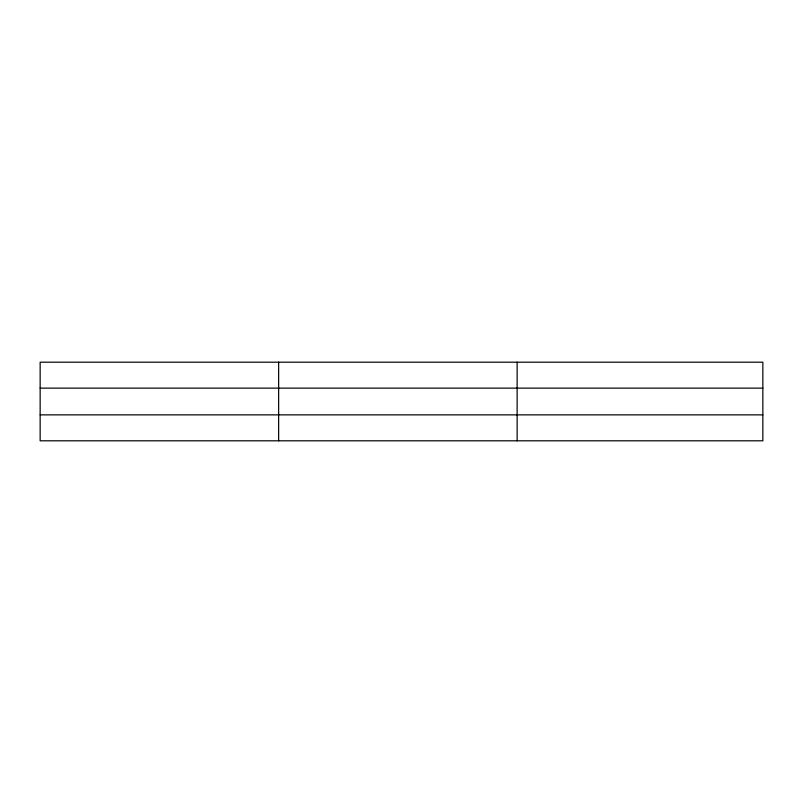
<?xml version="1.0" encoding="UTF-8"?>
<svg xmlns="http://www.w3.org/2000/svg" width="803" height="803" viewBox="0 0 803 803"><rect width="100%" height="100%" fill="white"/><g stroke="black" fill="none" stroke-linecap="round" stroke-linejoin="round"><path stroke-width="1.2" d="M278.641 440.807L278.641 362.193M517.132 440.807L517.132 362.193M762.85 388.13L762.85 362.193L40.15 362.193L40.15 440.807L762.85 440.807L762.85 388.13L40.15 388.13M40.15 414.87L762.85 414.87"/></g></svg>
